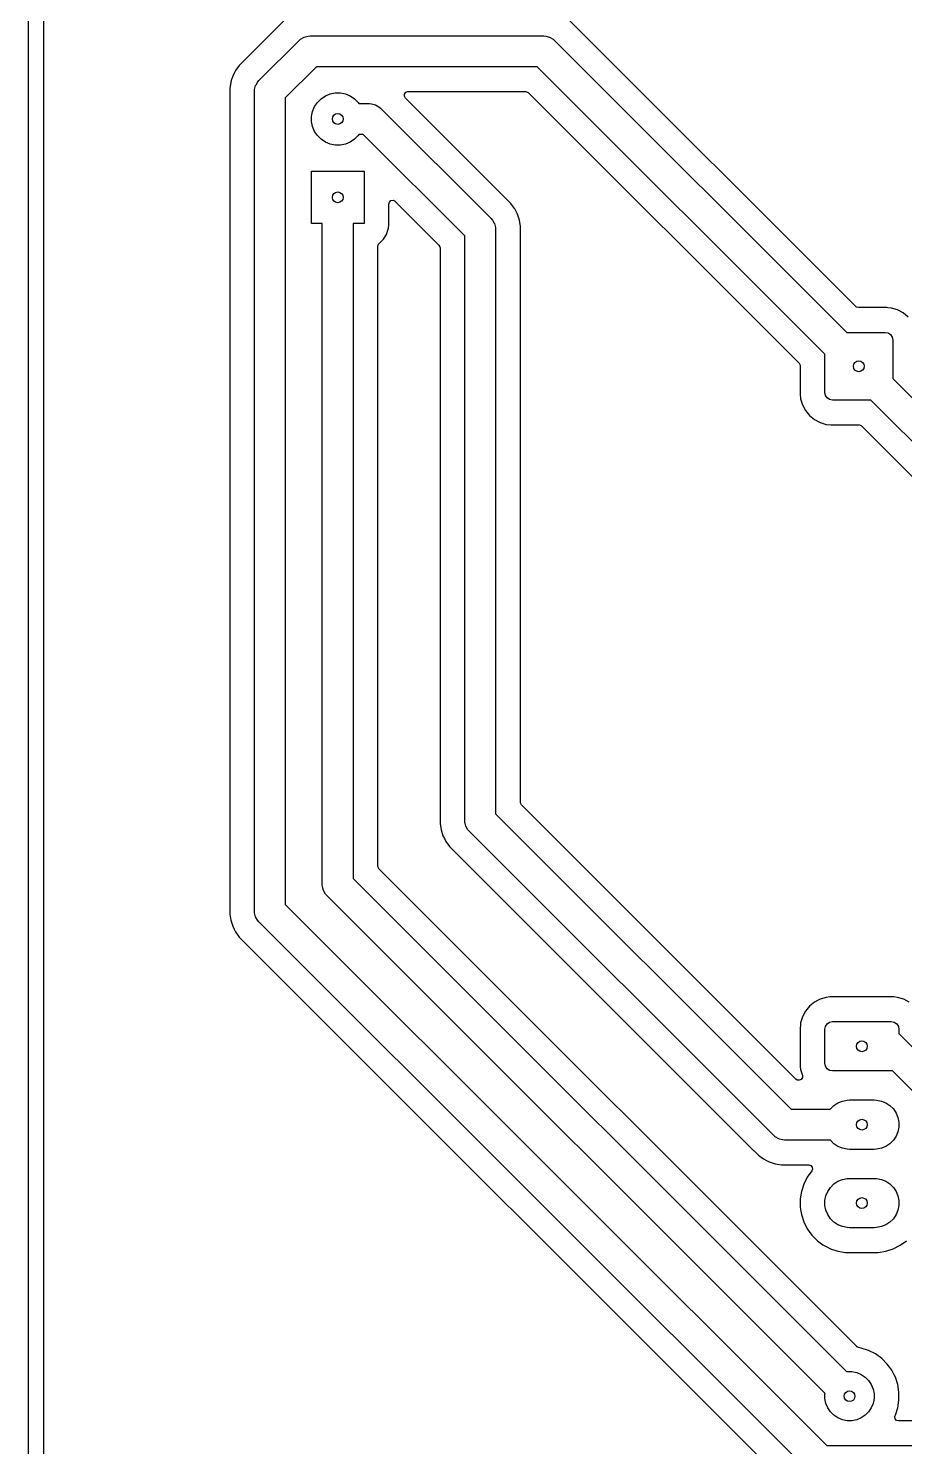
# Model space of a CAD drawing. Extents: x 20 to 124, y -124 to -20.
# Drawn here: x 20 to 48.38, y -100.97 to -55.01 of the extents above; entities that cross this region are included whole.
import ezdxf

# ---------------------------------------------------------------- set-up
doc = ezdxf.new("R2010")
doc.units = 0
doc.layers.add('BLACK', color=7, linetype='CONTINUOUS')
doc.layers.add('WHITE', color=7, linetype='CONTINUOUS')

msp = doc.modelspace()

# ---------------------------------------------------------------- linework, layer by layer
at = {"layer": 'BLACK', "linetype": 'CONTINUOUS'}
for p, q in [((20.5005, -123.3755), (20.5005, -47.011723)), ((28.274878, -54.765236), (26.829736, -56.210378)), ((46.797365, -64.025681), (37.536921, -54.765236)), ((27.468147, -56.704047), (28.768546, -55.403647)), ((28.768546, -55.403647), (28.81771, -55.360531)), ((28.81771, -55.360531), (28.817719, -55.360523)), ((28.817719, -55.360523), (28.930758, -55.29526)), ((28.930758, -55.29526), (29.056837, -55.261477)), ((29.056837, -55.261477), (29.056852, -55.261477)), ((29.056852, -55.261477), (29.1221, -55.2572)), ((29.1221, -55.2572), (36.6897, -55.2572)), ((36.6897, -55.2572), (36.754948, -55.261477)), ((36.754948, -55.261477), (36.754963, -55.261477)), ((36.754963, -55.261477), (36.881042, -55.29526)), ((36.881042, -55.29526), (36.994081, -55.360523)), ((36.994081, -55.360523), (36.994096, -55.360538)), ((36.994096, -55.360538), (37.043253, -55.403647)), ((37.043253, -55.403647), (46.502107, -64.8625)), ((26.677404, -56.438811), (26.616481, -56.558376)), ((26.709414, -56.375987), (26.677404, -56.438811)), ((26.709416, -56.375984), (26.709414, -56.375987)), ((26.829736, -56.210378), (26.709416, -56.375984)), ((29.329207, -56.2572), (28.3217, -57.264706)), ((36.482594, -56.2572), (29.329207, -56.2572)), ((45.795, -65.569607), (36.482594, -56.2572)), ((26.553221, -56.753074), (26.5212, -56.955248)), ((26.5212, -56.955248), (26.5212, -83.713951)), ((26.553226, -56.753051), (26.553221, -56.753074)), ((26.556727, -56.742281), (26.553226, -56.753051)), ((26.556729, -56.742276), (26.556727, -56.742281)), ((26.581926, -56.664728), (26.556729, -56.742276)), ((26.590935, -56.637), (26.581926, -56.664728)), ((26.606104, -56.590315), (26.590935, -56.637)), ((26.616481, -56.558376), (26.606104, -56.590315)), ((27.325977, -56.992337), (27.35976, -56.866258)), ((27.35976, -56.866258), (27.383457, -56.825214)), ((27.383457, -56.825214), (27.425023, -56.753219)), ((27.425023, -56.753219), (27.425038, -56.753203)), ((27.425038, -56.753203), (27.468147, -56.704047)), ((27.3217, -57.0576), (27.325977, -56.992352)), ((27.3217, -83.6116), (27.3217, -57.0576)), ((27.325977, -56.992352), (27.325977, -56.992337)), ((28.3217, -57.264706), (28.3217, -83.404493)), ((29.270367, -57.546813), (29.362941, -57.408266)), ((29.362941, -57.408266), (29.480766, -57.290441)), ((29.480766, -57.290441), (29.619313, -57.197867)), ((29.619313, -57.197867), (29.773258, -57.134101)), ((29.773258, -57.134101), (29.936685, -57.101593)), ((29.936685, -57.101593), (30.103315, -57.101593)), ((30.103315, -57.101593), (30.266742, -57.134101)), ((30.266742, -57.134101), (30.420687, -57.197867)), ((30.420687, -57.197867), (30.559234, -57.290441)), ((30.559234, -57.290441), (30.677059, -57.408266)), ((30.677059, -57.408266), (30.703274, -57.4475)), ((30.703274, -57.4475), (31.051, -57.4475)), ((31.051, -57.4475), (31.116248, -57.451777)), ((32.178581, -57.208058), (32.183565, -57.138366)), ((32.212066, -57.269381), (32.178581, -57.208058)), ((32.183565, -57.138366), (32.225437, -57.082433)), ((35.625266, -60.682581), (32.212066, -57.269381)), ((32.225437, -57.082433), (32.290901, -57.058016)), ((32.290901, -57.058016), (32.299747, -57.0577)), ((32.299747, -57.0577), (36.099653, -57.0577)), ((36.099653, -57.0577), (36.166692, -57.077385)), ((36.166692, -57.077385), (36.187334, -57.094019)), ((36.187334, -57.094019), (44.958181, -65.864865)), ((29.174093, -57.864185), (29.206601, -57.700758)), ((29.174093, -58.030815), (29.174093, -57.864185)), ((29.206601, -57.700758), (29.270367, -57.546813)), ((31.116248, -57.451777), (31.116263, -57.451777)), ((31.116263, -57.451777), (31.242342, -57.48556)), ((31.242342, -57.48556), (31.355381, -57.550823)), ((31.355381, -57.550823), (31.355396, -57.550838)), ((31.355396, -57.550838), (31.404553, -57.593947)), ((31.404553, -57.593947), (34.986853, -61.176246)), ((29.206601, -58.194242), (29.174093, -58.030815)), ((29.270367, -58.348187), (29.206601, -58.194242)), ((29.362941, -58.486734), (29.270367, -58.348187)), ((29.480766, -58.604559), (29.362941, -58.486734)), ((29.619313, -58.697133), (29.480766, -58.604559)), ((29.773258, -58.760899), (29.619313, -58.697133)), ((29.936685, -58.793407), (29.773258, -58.760899)), ((30.103315, -58.793407), (29.936685, -58.793407)), ((30.266742, -58.760899), (30.103315, -58.793407)), ((30.420687, -58.697133), (30.266742, -58.760899)), ((30.559234, -58.604559), (30.420687, -58.697133)), ((30.677059, -58.486734), (30.559234, -58.604559)), ((30.703274, -58.4475), (30.677059, -58.486734)), ((30.843894, -58.4475), (30.703274, -58.4475)), ((34.1333, -61.736906), (30.843894, -58.4475)), ((29.17, -61.3375), (29.17, -59.6375)), ((29.17, -59.6375), (30.87, -59.6375)), ((30.87, -59.6375), (30.87, -61.3375)), ((31.6705, -60.705547), (31.690185, -60.638508)), ((31.690185, -60.638508), (31.742989, -60.592753)), ((31.742989, -60.592753), (31.812147, -60.582809)), ((31.812147, -60.582809), (31.875703, -60.611834)), ((31.875703, -60.611834), (31.882181, -60.617866)), ((31.882181, -60.617866), (33.296481, -62.032166)), ((31.6705, -61.382456), (31.6705, -60.705547)), ((35.745587, -60.848189), (35.625266, -60.682581)), ((35.753637, -60.86399), (35.745587, -60.848189)), ((35.753639, -60.863992), (35.753637, -60.86399)), ((35.753639, -60.863993), (35.753639, -60.863992)), ((35.838518, -61.030576), (35.753639, -60.863993)), ((35.901777, -61.225265), (35.838518, -61.030576)), ((29.52, -61.3375), (29.17, -61.3375)), ((29.52, -82.7625), (29.52, -61.3375)), ((30.87, -61.3375), (30.52, -61.3375)), ((30.52, -61.3375), (30.52, -82.555393)), ((31.595789, -61.687022), (31.655368, -61.516755)), ((31.655368, -61.516755), (31.659176, -61.482963)), ((31.659176, -61.482963), (31.670499, -61.38246)), ((31.670499, -61.38246), (31.6705, -61.382456)), ((34.986853, -61.176246), (35.029968, -61.22541)), ((35.029968, -61.22541), (35.029977, -61.225419)), ((35.029977, -61.225419), (35.08655, -61.323407)), ((35.08655, -61.323407), (35.09524, -61.338458)), ((35.09524, -61.338458), (35.129023, -61.464537)), ((35.129023, -61.464537), (35.129023, -61.464552)), ((35.129023, -61.464552), (35.1333, -61.5298)), ((35.1333, -61.5298), (35.1333, -80.470393)), ((35.9338, -61.427448), (35.901777, -61.225265)), ((35.9338, -80.087453), (35.9338, -61.427448)), ((31.3205, -62.068309), (31.340185, -62.00127)), ((31.340185, -62.00127), (31.367191, -61.971359)), ((31.367191, -61.971359), (31.372252, -61.967321)), ((31.372252, -61.967321), (31.372262, -61.967316)), ((31.372262, -61.967316), (31.499816, -61.839762)), ((31.499816, -61.839762), (31.595789, -61.687022)), ((33.296481, -62.032166), (33.329966, -62.093489)), ((34.1333, -80.6775), (34.1333, -61.736906)), ((31.3205, -82.172453), (31.3205, -62.068309)), ((33.329966, -62.093489), (33.3328, -62.119847)), ((33.3328, -62.119847), (33.3328, -80.779851)), ((46.818007, -64.042315), (46.797365, -64.025681)), ((46.885046, -64.062), (46.818007, -64.042315)), ((47.796606, -64.062), (46.885046, -64.062)), ((47.796609, -64.062), (47.796606, -64.062)), ((47.831806, -64.065466), (47.796609, -64.062)), ((47.950935, -64.077199), (47.831806, -64.065466)), ((47.950935, -64.0772), (47.950933, -64.077199)), ((47.950933, -64.077199), (47.950935, -64.077199)), ((48.148955, -64.137268), (47.950935, -64.0772)), ((48.331451, -64.234815), (48.148955, -64.137268)), ((48.331452, -64.234816), (48.331451, -64.234815)), ((48.331454, -64.234817), (48.331452, -64.234816)), ((48.49141, -64.366089), (48.331454, -64.234817)), ((46.502107, -64.8625), (47.745001, -64.8625)), ((47.745001, -64.8625), (47.840671, -64.88153)), ((47.840671, -64.88153), (47.921777, -64.935723)), ((47.921777, -64.935723), (47.97597, -65.016829)), ((47.97597, -65.016829), (47.994999, -65.1125)), ((47.994999, -65.1125), (47.994999, -66.355393)), ((45.795001, -66.8125), (45.795, -65.569607)), ((44.958181, -65.864865), (44.991666, -65.926188)), ((44.991666, -65.926188), (44.9945, -65.952546)), ((44.9945, -65.952546), (44.9945, -66.864104)), ((47.994999, -66.355393), (50.453107, -68.8135)), ((44.9945, -66.864104), (45.009699, -67.018432)), ((45.009699, -67.018432), (45.0097, -67.018435)), ((45.0097, -67.018435), (45.069768, -67.216455)), ((45.81403, -66.908171), (45.795001, -66.8125)), ((45.868223, -66.989277), (45.81403, -66.908171)), ((45.949329, -67.04347), (45.868223, -66.989277)), ((46.044999, -67.0625), (45.949329, -67.04347)), ((47.287893, -67.062499), (46.044999, -67.0625)), ((49.892447, -69.667054), (47.287893, -67.062499)), ((45.069768, -67.216455), (45.164903, -67.394439)), ((45.164903, -67.394439), (45.167317, -67.398954)), ((45.167317, -67.398954), (45.298589, -67.55891)), ((45.298589, -67.55891), (45.458545, -67.690182)), ((45.458545, -67.690182), (45.458549, -67.690185)), ((45.458549, -67.690185), (45.641045, -67.787732)), ((45.641045, -67.787732), (45.839065, -67.8478)), ((45.839065, -67.8478), (45.839064, -67.8478)), ((45.839064, -67.8478), (45.849968, -67.848873)), ((45.849968, -67.848873), (45.993391, -67.863)), ((45.993391, -67.863), (46.904952, -67.862999)), ((46.904952, -67.862999), (46.971991, -67.882683)), ((46.971991, -67.882683), (46.992633, -67.899318)), ((46.992633, -67.899318), (49.250908, -70.157592)), ((35.936634, -80.113811), (35.9338, -80.087453)), ((35.970119, -80.175134), (35.936634, -80.113811)), ((44.860514, -89.06553), (35.970119, -80.175134)), ((33.3328, -80.779851), (33.364822, -80.982034)), ((34.137577, -80.742747), (34.1333, -80.6775)), ((34.137577, -80.742763), (34.137577, -80.742747)), ((34.147515, -80.779851), (34.137577, -80.742763)), ((34.17136, -80.868842), (34.147515, -80.779851)), ((34.236623, -80.981881), (34.17136, -80.868842)), ((35.1333, -80.470393), (44.700407, -90.0375)), ((33.364822, -80.982034), (33.428081, -81.176723)), ((33.428081, -81.176723), (33.474546, -81.267914)), ((33.474546, -81.267914), (33.521013, -81.359111)), ((34.236638, -80.981896), (34.236623, -80.981881)), ((34.279747, -81.031053), (34.236638, -80.981896)), ((44.139747, -90.891054), (34.279747, -81.031053)), ((33.521013, -81.359111), (33.641334, -81.524719)), ((33.641334, -81.524719), (33.641335, -81.52472)), ((33.641335, -81.52472), (33.641336, -81.524721)), ((33.641336, -81.524721), (43.498208, -91.381592)), ((31.323334, -82.198811), (31.3205, -82.172453)), ((31.356819, -82.260134), (31.323334, -82.198811)), ((46.826407, -97.729723), (31.356819, -82.260134)), ((30.52, -82.555393), (46.507722, -98.543115)), ((29.524277, -82.827747), (29.52, -82.7625)), ((29.524277, -82.827763), (29.524277, -82.827747)), ((29.555943, -82.945941), (29.524277, -82.827763)), ((29.55806, -82.953842), (29.555943, -82.945941)), ((29.623323, -83.066881), (29.55806, -82.953842)), ((29.623338, -83.066896), (29.623323, -83.066881)), ((29.666447, -83.116053), (29.623338, -83.066896)), ((45.800615, -99.250222), (29.666447, -83.116053)), ((27.325977, -83.676847), (27.3217, -83.6116)), ((28.3217, -83.404493), (45.857107, -100.9399)), ((26.5212, -83.713951), (26.553222, -83.916134)), ((26.553222, -83.916134), (26.616481, -84.110823)), ((27.325977, -83.676863), (27.325977, -83.676847)), ((27.335915, -83.713951), (27.325977, -83.676863)), ((27.35976, -83.802942), (27.335915, -83.713951)), ((27.425023, -83.915981), (27.35976, -83.802942)), ((27.425038, -83.915996), (27.425023, -83.915981)), ((27.468147, -83.965153), (27.425038, -83.915996)), ((45.296447, -101.793454), (27.468147, -83.965153)), ((26.616481, -84.110823), (26.662946, -84.202014)), ((26.662946, -84.202014), (26.709413, -84.293211)), ((26.709413, -84.293211), (26.829734, -84.458819)), ((26.829734, -84.458819), (26.829735, -84.45882)), ((26.829735, -84.45882), (26.829736, -84.458821)), ((26.829736, -84.458821), (44.654908, -102.283992)), ((45.955298, -86.400751), (45.839067, -86.412199)), ((45.993392, -86.397), (45.955298, -86.400751)), ((47.996608, -86.397), (45.993392, -86.397)), ((48.031805, -86.400466), (47.996608, -86.397)), ((48.150934, -86.412199), (48.031805, -86.400466)), ((45.167317, -86.861047), (45.069769, -87.043543)), ((45.298589, -86.701089), (45.167317, -86.861047)), ((45.458547, -86.569817), (45.298589, -86.701089)), ((45.458548, -86.569816), (45.458547, -86.569817)), ((45.45855, -86.569815), (45.458548, -86.569816)), ((45.562487, -86.514259), (45.45855, -86.569815)), ((45.641043, -86.472269), (45.562487, -86.514259)), ((45.839067, -86.412199), (45.641043, -86.472269)), ((48.150934, -86.4122), (48.150932, -86.412199)), ((48.150932, -86.412199), (48.150934, -86.412199)), ((48.348954, -86.472268), (48.150934, -86.4122)), ((48.53145, -86.569815), (48.348954, -86.472268)), ((45.001993, -87.319813), (44.9945, -87.395892)), ((45.009699, -87.241567), (45.001993, -87.319813)), ((45.069769, -87.043543), (45.009699, -87.241567)), ((45.81403, -87.351829), (45.868223, -87.270723)), ((45.868223, -87.270723), (45.949329, -87.21653)), ((45.949329, -87.21653), (46.045, -87.1975)), ((46.045, -87.1975), (47.945, -87.1975)), ((47.945, -87.1975), (48.040671, -87.21653)), ((48.040671, -87.21653), (48.121777, -87.270723)), ((48.121777, -87.270723), (48.17597, -87.351829)), ((44.9945, -87.395892), (44.9945, -88.599108)), ((45.795, -87.4475), (45.81403, -87.351829)), ((45.795, -88.5475), (45.795, -87.4475)), ((48.17597, -87.351829), (48.195, -87.4475)), ((48.195, -87.4475), (48.195, -87.591942)), ((48.195, -87.591942), (48.210381, -87.600823)), ((48.210381, -87.600823), (48.210396, -87.600838)), ((48.210396, -87.600838), (48.259553, -87.643947)), ((48.259553, -87.643947), (51.158553, -90.542947)), ((44.9945, -88.599108), (44.999502, -88.649898)), ((44.999502, -88.649898), (45.009699, -88.753432)), ((45.81403, -88.643171), (45.795, -88.5475)), ((45.868223, -88.724277), (45.81403, -88.643171)), ((44.897692, -89.091098), (44.860514, -89.06553)), ((44.966936, -89.100425), (44.897692, -89.091098)), ((45.030231, -89.070834), (44.966936, -89.100425)), ((45.009699, -88.753432), (45.066856, -88.941854)), ((45.067479, -89.011721), (45.030231, -89.070834)), ((45.066856, -88.941854), (45.067479, -89.011721)), ((45.949329, -88.77847), (45.868223, -88.724277)), ((46.045, -88.7975), (45.949329, -88.77847)), ((47.945, -88.7975), (46.045, -88.7975)), ((47.989952, -88.788558), (47.945, -88.7975)), ((50.305, -91.103606), (47.989952, -88.788558)), ((44.700407, -90.0375), (45.971571, -90.0375)), ((45.971571, -90.0375), (45.976592, -90.029985)), ((45.976592, -90.029985), (46.087485, -89.919092)), ((46.087485, -89.919092), (46.217883, -89.831963)), ((46.217883, -89.831963), (46.362772, -89.771948)), ((46.362772, -89.771948), (46.516586, -89.741352)), ((46.516586, -89.741352), (46.595, -89.7375)), ((46.595, -89.7375), (47.395, -89.7375)), ((47.395, -89.7375), (47.473414, -89.741352)), ((47.473414, -89.741352), (47.627228, -89.771948)), ((47.627228, -89.771948), (47.772117, -89.831963)), ((47.772117, -89.831963), (47.902515, -89.919092)), ((47.902515, -89.919092), (48.013408, -90.029985)), ((48.013408, -90.029985), (48.100537, -90.160383)), ((48.100537, -90.160383), (48.160552, -90.305272)), ((48.160552, -90.305272), (48.191148, -90.459086)), ((48.191148, -90.459086), (48.191148, -90.615914)), ((44.188903, -90.934161), (44.139747, -90.891054)), ((44.188919, -90.934177), (44.188903, -90.934161)), ((44.301958, -90.99944), (44.188919, -90.934177)), ((44.328601, -91.006579), (44.301958, -90.99944)), ((48.100537, -90.914617), (48.013408, -91.045015)), ((48.160552, -90.769728), (48.100537, -90.914617)), ((48.191148, -90.615914), (48.160552, -90.769728)), ((43.498208, -91.381592), (43.498222, -91.381607)), ((43.498222, -91.381607), (43.501333, -91.384718)), ((43.501333, -91.384718), (43.501334, -91.384719)), ((43.501334, -91.384719), (43.646081, -91.529466)), ((44.428037, -91.033223), (44.328601, -91.006579)), ((44.428052, -91.033223), (44.428037, -91.033223)), ((44.4933, -91.0375), (44.428052, -91.033223)), ((45.971571, -91.0375), (44.4933, -91.0375)), ((45.976592, -91.045015), (45.971571, -91.0375)), ((46.087485, -91.155908), (45.976592, -91.045015)), ((46.217883, -91.243037), (46.087485, -91.155908)), ((46.362772, -91.303052), (46.217883, -91.243037)), ((46.516586, -91.333648), (46.362772, -91.303052)), ((46.595, -91.3375), (46.516586, -91.333648)), ((47.395, -91.3375), (46.595, -91.3375)), ((47.473414, -91.333648), (47.395, -91.3375)), ((47.627228, -91.303052), (47.473414, -91.333648)), ((47.772117, -91.243037), (47.627228, -91.303052)), ((47.902515, -91.155908), (47.772117, -91.243037)), ((48.013408, -91.045015), (47.902515, -91.155908)), ((43.646081, -91.529466), (43.646084, -91.529468)), ((43.646084, -91.529468), (43.646087, -91.529471)), ((43.646087, -91.529471), (43.704336, -91.57179)), ((43.704336, -91.57179), (43.729196, -91.589852)), ((43.729196, -91.589852), (43.81169, -91.649787)), ((43.81169, -91.649787), (43.901147, -91.695367)), ((43.901147, -91.695367), (43.994081, -91.742721)), ((43.994081, -91.742721), (43.994087, -91.742723)), ((43.994087, -91.742723), (44.153837, -91.794628)), ((44.153837, -91.794628), (44.18189, -91.803743)), ((44.18189, -91.803743), (44.188766, -91.805977)), ((44.188766, -91.805977), (44.390948, -91.838)), ((44.390948, -91.838), (44.390949, -91.838)), ((44.390949, -91.838), (44.595652, -91.838)), ((44.595652, -91.838), (45.273858, -91.838)), ((45.273858, -91.838), (45.340897, -91.857685)), ((45.340897, -91.857685), (45.386652, -91.910489)), ((45.386652, -91.910489), (45.396596, -91.979647)), ((45.226132, -92.238651), (45.11176, -92.463116)), ((45.374176, -92.034885), (45.226132, -92.238651)), ((45.396596, -91.979647), (45.374176, -92.034885)), ((46.087485, -92.459092), (46.217883, -92.371963)), ((46.217883, -92.371963), (46.362772, -92.311948)), ((46.362772, -92.311948), (46.516586, -92.281352)), ((46.516586, -92.281352), (46.595, -92.2775)), ((46.595, -92.2775), (47.395, -92.2775)), ((47.395, -92.2775), (47.473414, -92.281352)), ((47.473414, -92.281352), (47.627228, -92.311948)), ((47.627228, -92.311948), (47.772117, -92.371963)), ((47.772117, -92.371963), (47.902515, -92.459092)), ((45.017284, -92.807685), (44.9945, -92.951538)), ((45.03391, -92.702714), (45.017284, -92.807685)), ((45.11176, -92.463116), (45.03391, -92.702714)), ((45.829448, -92.845272), (45.889463, -92.700383)), ((45.889463, -92.700383), (45.976592, -92.569985)), ((45.976592, -92.569985), (46.087485, -92.459092)), ((47.902515, -92.459092), (48.013408, -92.569985)), ((48.013408, -92.569985), (48.100537, -92.700383)), ((48.100537, -92.700383), (48.160552, -92.845272)), ((44.9945, -92.951538), (44.9945, -93.203462)), ((44.9945, -93.203462), (45.00789, -93.288)), ((45.00789, -93.288), (45.03391, -93.452285)), ((45.798852, -92.999086), (45.829448, -92.845272)), ((45.798852, -93.155914), (45.798852, -92.999086)), ((45.829448, -93.309728), (45.798852, -93.155914)), ((48.160552, -92.845272), (48.191148, -92.999086)), ((48.191148, -93.155914), (48.160552, -93.309728)), ((48.191148, -92.999086), (48.191148, -93.155914)), ((45.03391, -93.452285), (45.11176, -93.691883)), ((45.11176, -93.691883), (45.226132, -93.916348)), ((45.889463, -93.454617), (45.829448, -93.309728)), ((45.976592, -93.585015), (45.889463, -93.454617)), ((46.087485, -93.695908), (45.976592, -93.585015)), ((46.217883, -93.783037), (46.087485, -93.695908)), ((47.902515, -93.695908), (47.772117, -93.783037)), ((48.013408, -93.585015), (47.902515, -93.695908)), ((48.100537, -93.454617), (48.013408, -93.585015)), ((48.160552, -93.309728), (48.100537, -93.454617)), ((45.226132, -93.916348), (45.374201, -94.120149)), ((45.374201, -94.120149), (45.374205, -94.120154)), ((45.374205, -94.120154), (45.552345, -94.298294)), ((46.362772, -93.843052), (46.217883, -93.783037)), ((46.516586, -93.873648), (46.362772, -93.843052)), ((46.595, -93.8775), (46.516586, -93.873648)), ((47.395, -93.8775), (46.595, -93.8775)), ((47.473414, -93.873648), (47.395, -93.8775)), ((47.627228, -93.843052), (47.473414, -93.873648)), ((47.772117, -93.783037), (47.627228, -93.843052)), ((45.552345, -94.298294), (45.55235, -94.298298)), ((45.55235, -94.298298), (45.730117, -94.427452)), ((45.730117, -94.427452), (45.756155, -94.44637)), ((45.756155, -94.44637), (45.859748, -94.499153)), ((45.859748, -94.499153), (45.980616, -94.560739)), ((45.980616, -94.560739), (45.980618, -94.560739)), ((45.980618, -94.560739), (45.980621, -94.560741)), ((45.980621, -94.560741), (46.220215, -94.63859)), ((46.220215, -94.63859), (46.469038, -94.678)), ((46.469038, -94.678), (46.469039, -94.678)), ((46.469039, -94.678), (47.520961, -94.678)), ((47.520961, -94.678), (47.520962, -94.678)), ((47.520962, -94.678), (47.769785, -94.63859)), ((47.769785, -94.63859), (48.009379, -94.560741)), ((48.009379, -94.560741), (48.233845, -94.44637)), ((48.233845, -94.44637), (48.437656, -94.298293)), ((46.831554, -97.734585), (46.826407, -97.729723)), ((46.894689, -97.764515), (46.831554, -97.734585)), ((46.969783, -97.776409), (46.894689, -97.764515)), ((46.969785, -97.77641), (46.969783, -97.776409)), ((47.209379, -97.854259), (46.969785, -97.77641)), ((47.433845, -97.96863), (47.209379, -97.854259)), ((47.433847, -97.968631), (47.433845, -97.96863)), ((47.433848, -97.968632), (47.433847, -97.968631)), ((47.637649, -98.116701), (47.433848, -97.968632)), ((47.637654, -98.116705), (47.637649, -98.116701)), ((47.815794, -98.294845), (47.637654, -98.116705)), ((47.815798, -98.29485), (47.815794, -98.294845)), ((47.8955, -98.404551), (47.815798, -98.29485)), ((46.507722, -98.543115), (46.516586, -98.541352)), ((46.516586, -98.541352), (46.673414, -98.541352)), ((46.673414, -98.541352), (46.827228, -98.571948)), ((46.827228, -98.571948), (46.972117, -98.631963)), ((46.972117, -98.631963), (47.102515, -98.719092)), ((47.102515, -98.719092), (47.213408, -98.829985)), ((47.96387, -98.498655), (47.8955, -98.404551)), ((48.036747, -98.641684), (47.96387, -98.498655)), ((48.078239, -98.723116), (48.036747, -98.641684)), ((48.078239, -98.723118), (48.078239, -98.723116)), ((48.078241, -98.723121), (48.078239, -98.723118)), ((48.15609, -98.962715), (48.078241, -98.723121)), ((45.798852, -99.259086), (45.800615, -99.250222)), ((45.798852, -99.415914), (45.798852, -99.259086)), ((47.213408, -98.829985), (47.300537, -98.960383)), ((47.300537, -98.960383), (47.360552, -99.105272)), ((47.360552, -99.105272), (47.391148, -99.259086)), ((47.391148, -99.259086), (47.391148, -99.415914)), ((48.1955, -99.211538), (48.15609, -98.962715)), ((48.1955, -99.463462), (48.1955, -99.211538)), ((45.829448, -99.569728), (45.798852, -99.415914)), ((45.889463, -99.714617), (45.829448, -99.569728)), ((45.976592, -99.845015), (45.889463, -99.714617)), ((47.300537, -99.714617), (47.213408, -99.845015)), ((47.360552, -99.569728), (47.300537, -99.714617)), ((47.391148, -99.415914), (47.360552, -99.569728)), ((48.078241, -99.951879), (48.15609, -99.712285)), ((48.15609, -99.712285), (48.1955, -99.463462)), ((46.087485, -99.955908), (45.976592, -99.845015)), ((46.217883, -100.043037), (46.087485, -99.955908)), ((46.362772, -100.103052), (46.217883, -100.043037)), ((46.516586, -100.133648), (46.362772, -100.103052)), ((46.673414, -100.133648), (46.516586, -100.133648)), ((46.827228, -100.103052), (46.673414, -100.133648)), ((46.972117, -100.043037), (46.827228, -100.103052)), ((47.102515, -99.955908), (46.972117, -100.043037)), ((47.213408, -99.845015), (47.102515, -99.955908)), ((48.062306, -99.997753), (48.07456, -99.959103)), ((48.07225, -100.066911), (48.062306, -99.997753)), ((48.118005, -100.119715), (48.07225, -100.066911)), ((48.07456, -99.959103), (48.078241, -99.951879)), ((48.185044, -100.1394), (48.118005, -100.119715)), ((52.624956, -100.1394), (48.185044, -100.1394)), ((45.857107, -100.9399), (62.081594, -100.9399))]:
    msp.add_line(p, q, dxfattribs=at)
at = {"layer": 'BLACK'}
for centre in [(30.02, -57.9475), (30.02, -60.4875), (46.895, -65.9625), (46.995, -87.9975), (46.995, -90.5375), (46.995, -93.0775), (46.595, -99.3375)]:
    msp.add_circle(centre, 0.175, dxfattribs=at)
at = {"layer": 'WHITE', "linetype": 'CONTINUOUS'}
msp.add_line((20, -124), (20, -20), dxfattribs=at)
at = {"layer": 'WHITE'}
for centre in [(30.02, -57.9475), (30.02, -60.4875), (46.895, -65.9625), (46.995, -87.9975), (46.995, -90.5375), (46.995, -93.0775), (46.595, -99.3375)]:
    msp.add_circle(centre, 0.175, dxfattribs=at)

doc.saveas('drawing.dxf')
